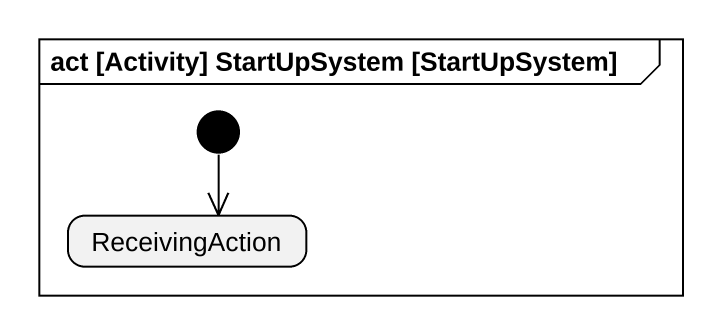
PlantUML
@startuml
mainframe act [Activity] StartUpSystem [StartUpSystem]
hide empty description
state ReceivingAction
[*] --> ReceivingAction
@enduml
